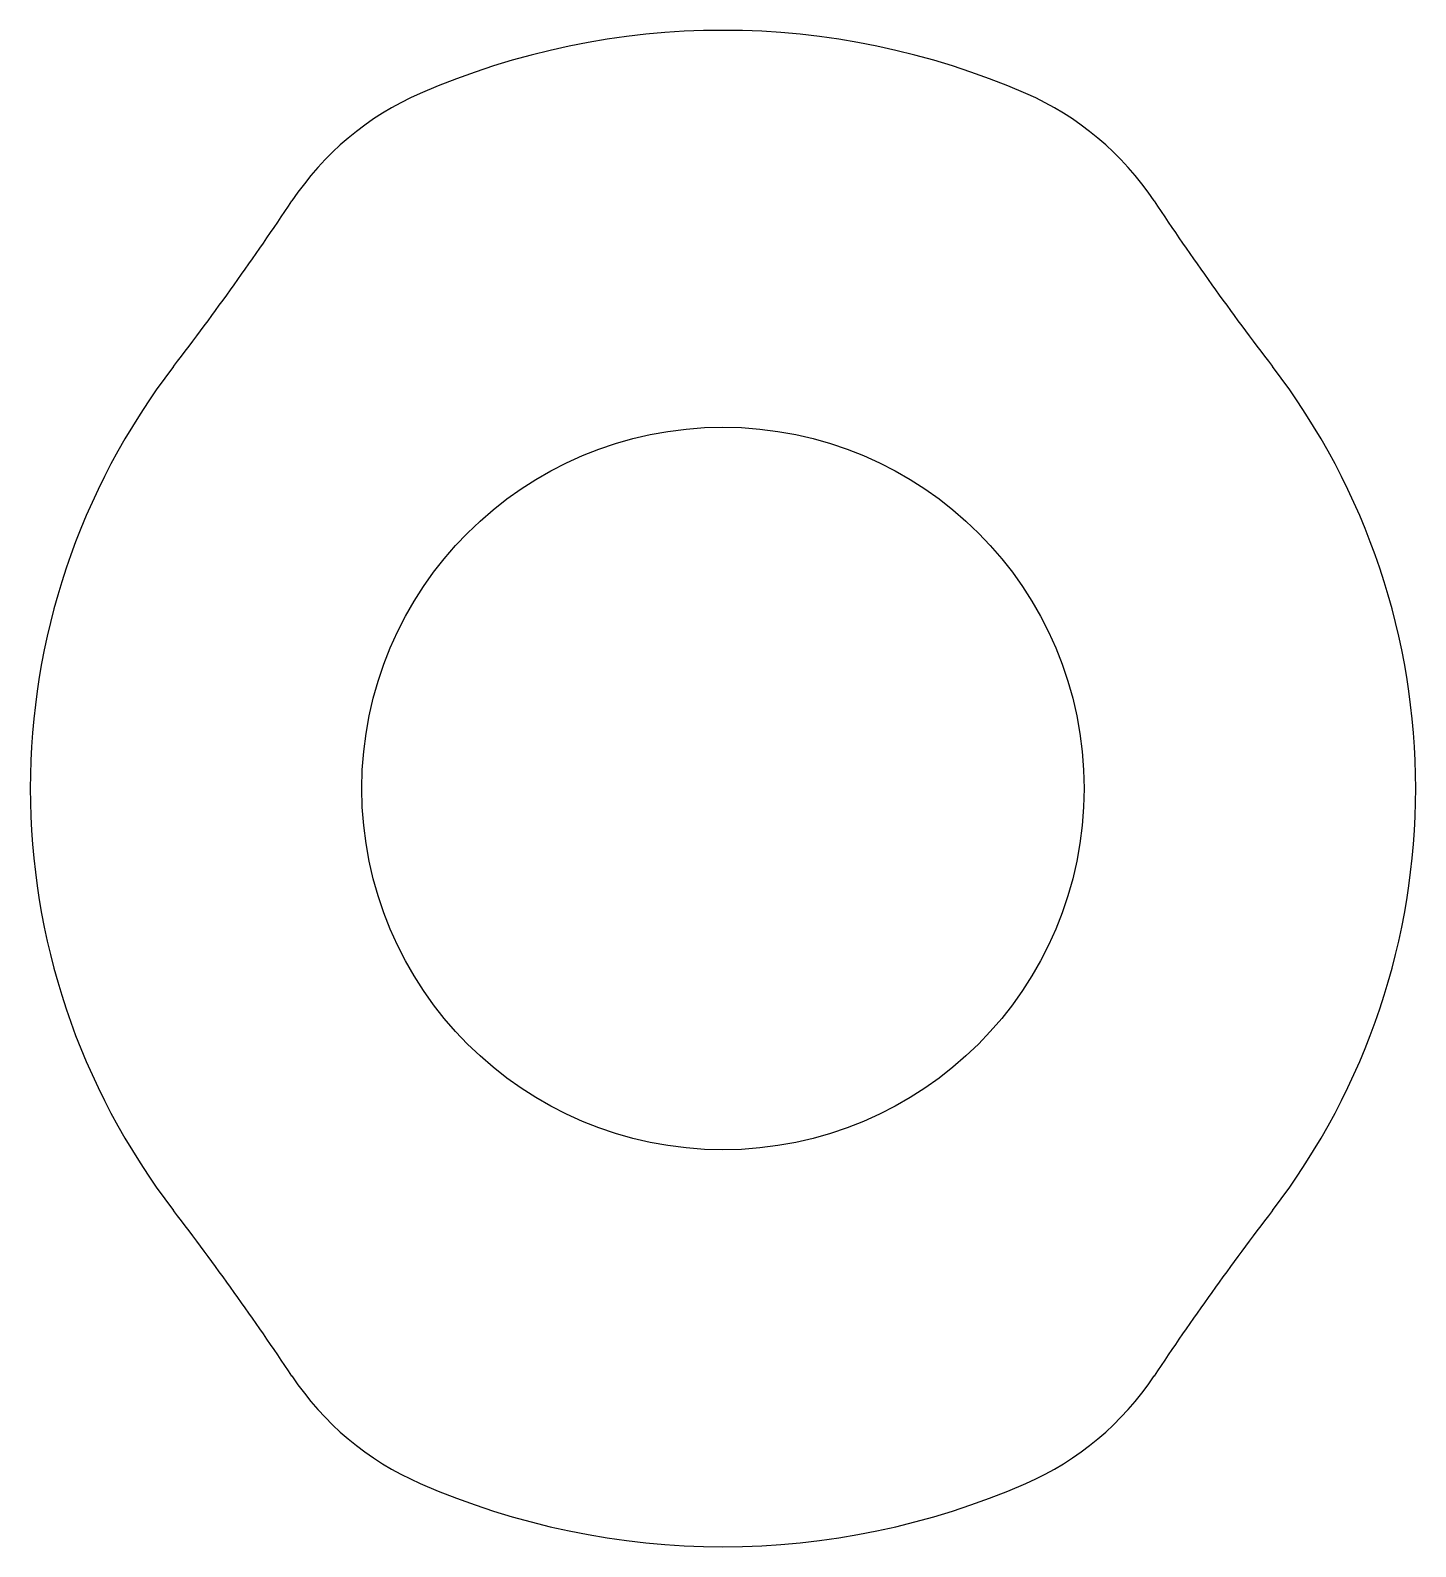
# Model space of a CAD drawing. Extents: x 896.4 to 919.8, y 466.4 to 492.
import ezdxf

# ---------------------------------------------------------------- set-up
doc = ezdxf.new("R2010")
doc.units = 0
doc.layers.get('0').update_dxf_attribs({"linetype": 'CONTINUOUS'})

msp = doc.modelspace()

# ---------------------------------------------------------------- linework, layer by layer
msp.add_circle((908.122, 479.246), 6.1)
for centre, radius, start, end in [((908.122, 479.246), 12.8, 66.4339, 113.5661), ((905.004, 486.396), 5, 113.5661, 146.3676), ((911.241, 486.396), 5, 33.6324, 66.4339), ((858.792, 517.136), 50.502, 322.4724, 326.3676), ((957.452, 517.136), 50.502, 213.6324, 217.5276), ((908.122, 479.246), 11.7, 142.4724, 217.5276), ((908.122, 479.246), 11.7, 322.4724, 37.5276), ((858.792, 441.356), 50.502, 33.6324, 37.5276), ((957.452, 441.356), 50.502, 142.4724, 146.3676), ((905.004, 472.097), 5, 213.6324, 246.4339), ((911.241, 472.097), 5, 293.5661, 326.3676), ((908.122, 479.246), 12.8, 246.4339, 293.5661)]:
    msp.add_arc(centre, radius, start, end)

doc.saveas('drawing.dxf')
